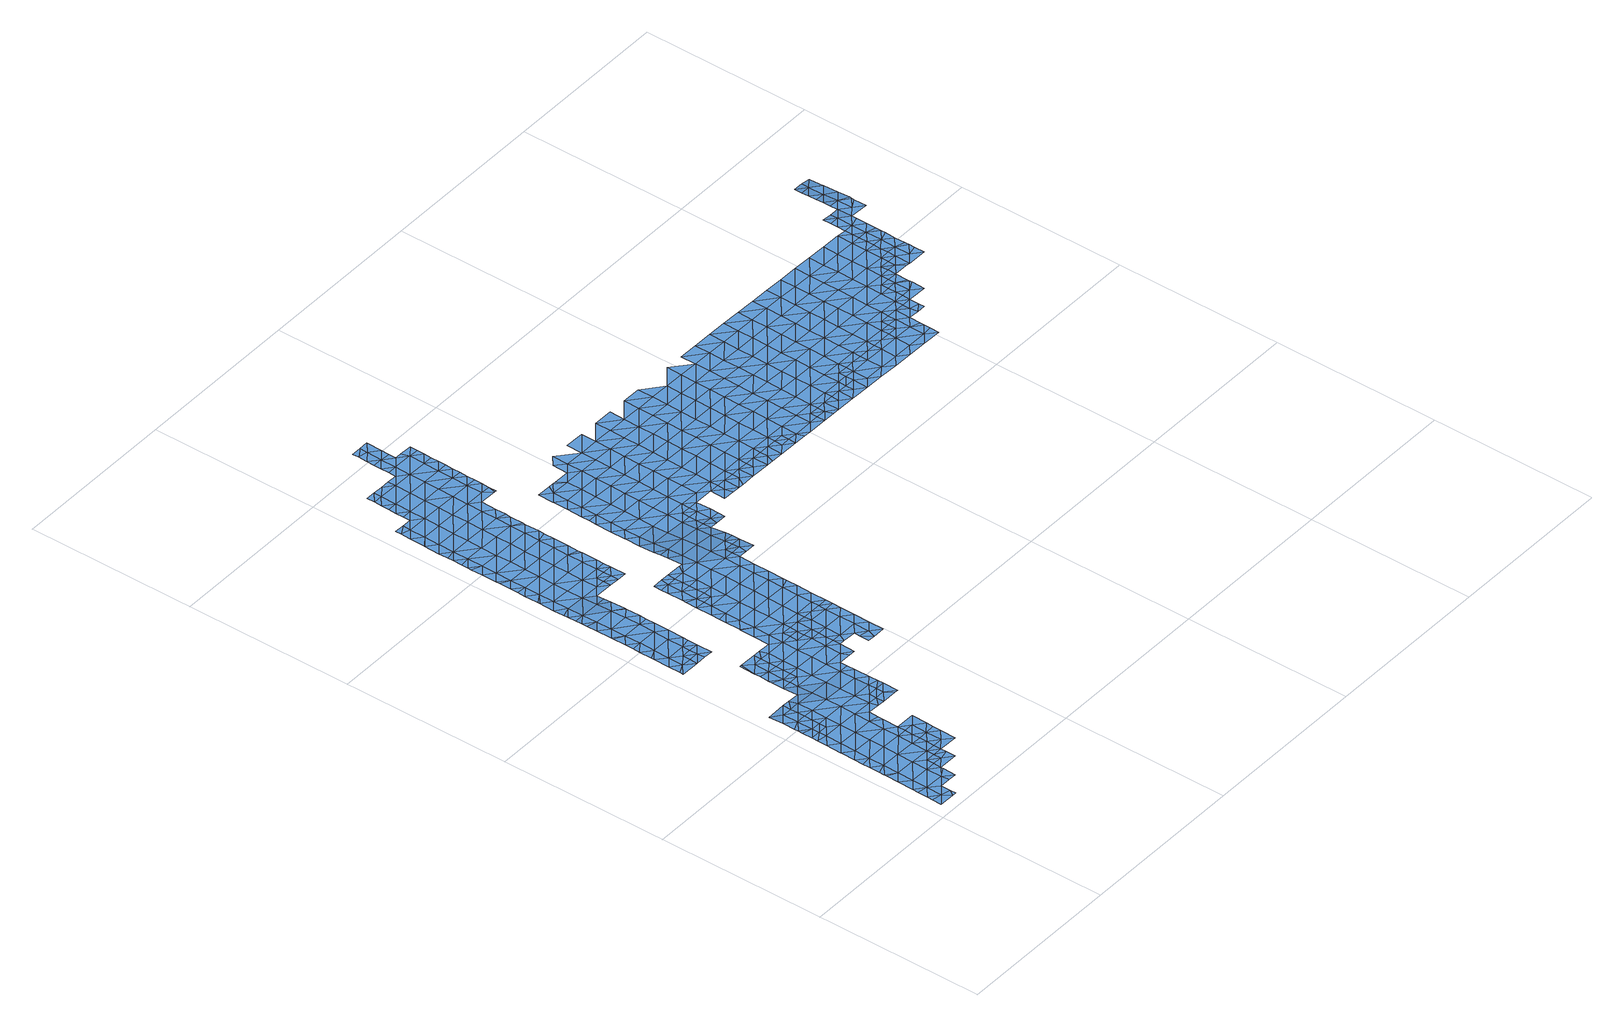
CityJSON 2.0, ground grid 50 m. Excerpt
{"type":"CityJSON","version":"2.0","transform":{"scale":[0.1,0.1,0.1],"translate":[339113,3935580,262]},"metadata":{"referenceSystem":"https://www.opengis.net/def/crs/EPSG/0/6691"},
"CityObjects":{
"waterbody1":{"type":"WaterBody","attributes":{"name":"5","class":"1140","function":"1","WaterBodyRiverFloodingRiskAttribute.description":"3","WaterBodyRiverFloodingRiskAttribute.rankOrg":"2","WaterBodyRiverFloodingRiskAttribute.adminType":"2","WaterBodyRiverFloodingRiskAttribute.scale":"L2"},"geometry":[{"type":"MultiSurface","lod":"1","boundaries":[[[0,1,2]],[[2,1,3]],[[4,1,0]],[[5,6,3]],[[1,5,3]],[[6,5,7]],[[8,9,7]],[[8,7,5]],[[1,4,10]],[[1,11,5]],[[4,12,10]],[[8,13,9]],[[9,13,14]],[[1,10,11]],[[14,13,15]],[[11,16,5]],[[5,17,8]],[[18,15,19]],[[20,18,19]],[[15,13,19]],[[16,17,5]],[[21,22,20]],[[19,21,20]],[[23,16,11]],[[8,24,13]],[[22,21,25]],[[17,24,8]],[[21,26,25]],[[25,26,27]],[[27,26,28]],[[24,29,13]],[[16,23,30]],[[19,13,29]],[[28,31,32]],[[30,33,16]],[[16,34,17]],[[33,34,16]],[[28,26,31]],[[35,26,21]],[[21,19,36]],[[37,24,17]],[[38,37,17]],[[39,32,40]],[[39,41,42]],[[38,17,34]],[[36,19,29]],[[32,31,40]],[[41,39,40]],[[26,43,31]],[[44,29,24]],[[35,21,36]],[[35,43,26]],[[45,40,31]],[[44,24,37]],[[46,41,40]],[[47,44,37]],[[44,48,29]],[[45,46,40]],[[31,43,45]],[[36,29,49]],[[47,50,44]],[[29,48,49]],[[45,51,46]],[[35,36,52]],[[51,53,54]],[[54,46,51]],[[55,56,44]],[[52,36,49]],[[44,50,55]],[[43,35,52]],[[48,44,56]],[[51,57,53]],[[43,58,45]],[[59,57,60]],[[59,53,57]],[[61,62,48]],[[48,56,61]],[[63,58,43]],[[49,48,62]],[[64,65,60]],[[63,43,52]],[[66,51,45]],[[67,52,49]],[[65,68,69]],[[64,60,57]],[[70,67,49]],[[70,49,62]],[[64,68,65]],[[58,66,45]],[[51,66,57]],[[67,71,52]],[[63,52,71]],[[57,72,64]],[[63,71,73]],[[68,64,74]],[[58,63,75]],[[63,73,75]],[[57,66,72]],[[74,64,76]],[[64,72,76]],[[66,58,77]],[[58,75,77]],[[66,78,72]],[[79,74,76]],[[80,74,79]],[[75,81,77]],[[66,77,78]],[[78,82,72]],[[83,80,79]],[[81,84,77]],[[76,72,85]],[[86,78,77]],[[84,86,77]],[[81,87,84]],[[79,76,85]],[[83,79,88]],[[72,82,85]],[[85,89,79]],[[90,82,78]],[[91,78,86]],[[88,79,89]],[[92,91,86]],[[82,93,85]],[[94,95,96]],[[95,88,89]],[[94,88,95]],[[90,78,91]],[[93,89,85]],[[97,98,99]],[[97,96,98]],[[93,82,90]],[[96,95,98]],[[92,100,91]],[[101,100,92]],[[99,102,103]],[[104,95,89]],[[98,102,99]],[[93,105,89]],[[103,106,107]],[[100,108,91]],[[102,106,103]],[[105,104,89]],[[90,91,108]],[[95,109,98]],[[110,90,108]],[[93,90,110]],[[102,111,106]],[[98,112,102]],[[113,93,110]],[[109,95,104]],[[109,112,98]],[[105,93,114]],[[114,93,113]],[[102,112,111]],[[105,114,115]],[[116,117,111]],[[104,118,109]],[[104,105,118]],[[119,112,109]],[[118,105,115]],[[111,112,116]],[[114,120,115]],[[116,121,117]],[[122,119,109]],[[123,121,124]],[[123,117,121]],[[125,126,112]],[[125,112,119]],[[122,109,118]],[[116,112,126]],[[121,127,124]],[[115,120,128]],[[129,118,115]],[[128,129,115]],[[130,124,127]],[[131,121,116]],[[130,132,133]],[[134,119,122]],[[135,122,118]],[[133,132,136]],[[137,118,129]],[[130,127,132]],[[116,126,131]],[[135,118,137]],[[138,127,121]],[[139,131,126]],[[122,140,134]],[[141,140,122]],[[142,136,143]],[[136,132,143]],[[122,135,141]],[[144,138,121]],[[144,121,131]],[[145,132,127]],[[146,142,143]],[[139,147,131]],[[145,143,132]],[[148,146,143]],[[145,127,138]],[[149,144,131]],[[150,131,147]],[[145,151,143]],[[152,138,144]],[[153,150,147]],[[148,143,151]],[[149,152,144]],[[131,150,149]],[[154,145,138]],[[155,156,157]],[[156,148,151]],[[155,148,156]],[[153,158,150]],[[159,151,145]],[[160,161,162]],[[160,157,161]],[[157,156,161]],[[154,159,145]],[[163,149,150]],[[138,152,154]],[[162,164,165]],[[166,156,151]],[[161,164,162]],[[167,163,150]],[[150,158,167]],[[168,165,164]],[[159,166,151]],[[169,167,158]],[[170,161,156]],[[164,171,168]],[[163,172,149]],[[166,170,156]],[[173,154,152]],[[152,149,172]],[[161,174,164]],[[169,175,167]],[[172,173,152]],[[164,176,171]],[[175,177,167]],[[167,177,163]],[[173,178,154]],[[164,174,176]],[[179,166,159]],[[161,170,174]],[[159,154,178]],[[180,163,177]],[[178,179,159]],[[172,163,180]],[[176,181,182]],[[183,173,172]],[[184,172,180]],[[176,174,181]],[[170,166,179]],[[185,174,170]],[[182,186,187]],[[183,172,184]],[[181,186,182]],[[187,186,188]],[[178,173,189]],[[173,183,189]],[[190,191,188]],[[192,181,174]],[[186,190,188]],[[170,179,185]],[[193,179,178]],[[193,178,189]],[[194,192,174]],[[195,196,191]],[[174,185,194]],[[197,185,179]],[[181,198,186]],[[193,197,179]],[[195,191,190]],[[196,195,199]],[[198,190,186]],[[195,200,199]],[[201,199,200]],[[198,181,192]],[[185,197,202]],[[194,185,203]],[[203,185,202]],[[204,205,201]],[[198,206,190]],[[204,201,200]],[[206,207,190]],[[208,192,194]],[[195,207,200]],[[204,209,205]],[[195,190,207]],[[210,209,211]],[[210,205,209]],[[194,203,212]],[[213,198,192]],[[209,214,211]],[[207,215,200]],[[211,214,216]],[[212,203,217]],[[208,194,212]],[[208,213,192]],[[204,200,215]],[[218,206,198]],[[204,219,209]],[[214,220,216]],[[216,220,221]],[[221,220,222]],[[212,217,223]],[[224,207,206]],[[223,225,212]],[[204,215,219]],[[222,226,227]],[[226,222,220]],[[218,224,206]],[[208,212,228]],[[214,209,229]],[[198,213,218]],[[207,224,215]],[[212,225,228]],[[229,209,219]],[[230,213,208]],[[228,230,208]],[[226,231,227]],[[214,232,220]],[[233,219,215]],[[224,234,215]],[[214,229,235]],[[213,236,218]],[[237,213,230]],[[234,233,215]],[[232,214,235]],[[226,220,232]],[[213,237,236]],[[238,224,218]],[[231,226,239]],[[240,238,218]],[[240,218,236]],[[226,241,239]],[[242,235,229]],[[241,226,232]],[[229,219,243]],[[243,219,233]],[[243,242,229]],[[239,241,244]],[[245,224,238]],[[224,246,234]],[[245,246,224]],[[232,235,247]],[[232,248,241]],[[238,249,245]],[[233,234,246]],[[244,241,250]],[[233,251,243]],[[235,242,247]],[[249,252,245]],[[253,242,243]],[[251,233,246]],[[232,247,248]],[[251,253,243]],[[250,241,248]],[[245,254,246]],[[255,256,250]],[[253,257,242]],[[245,252,254]],[[250,248,255]],[[247,242,257]],[[258,248,247]],[[254,259,246]],[[255,260,256]],[[261,253,251]],[[252,262,254]],[[251,246,263]],[[247,257,258]],[[263,261,251]],[[255,248,264]],[[265,260,255]],[[246,259,263]],[[253,266,257]],[[248,258,264]],[[261,266,253]],[[267,254,262]],[[257,268,258]],[[255,264,265]],[[259,254,267]],[[269,263,259]],[[258,270,264]],[[262,271,267]],[[272,261,263]],[[268,270,258]],[[270,265,264]],[[257,266,268]],[[259,267,269]],[[271,273,267]],[[274,266,261]],[[272,263,269]],[[275,276,265]],[[273,277,267]],[[278,275,265]],[[274,261,272]],[[265,270,278]],[[268,266,279]],[[280,272,269]],[[279,266,274]],[[268,281,270]],[[269,267,282]],[[279,281,268]],[[277,273,283]],[[282,267,277]],[[270,284,278]],[[281,284,270]],[[283,285,277]],[[269,282,280]],[[274,272,286]],[[274,287,279]],[[284,288,278]],[[285,289,277]],[[272,280,286]],[[290,281,279]],[[277,291,282]],[[289,291,277]],[[292,289,285]],[[274,286,287]],[[278,288,293]],[[282,294,280]],[[281,295,284]],[[291,294,282]],[[294,286,280]],[[290,279,287]],[[290,295,281]],[[295,288,284]],[[292,296,289]],[[288,297,293]],[[298,289,296]],[[297,288,295]],[[289,299,291]],[[286,294,300]],[[287,286,301]],[[286,300,301]],[[290,302,295]],[[303,293,297]],[[290,287,302]],[[296,304,298]],[[299,289,298]],[[294,291,299]],[[302,287,301]],[[294,305,300]],[[295,306,297]],[[304,307,298]],[[308,306,295]],[[305,294,299]],[[305,309,300]],[[295,302,308]],[[301,300,309]],[[298,310,299]],[[310,298,307]],[[311,312,301]],[[313,297,306]],[[314,305,299]],[[311,301,309]],[[302,312,308]],[[310,315,299]],[[302,301,312]],[[310,307,316]],[[317,306,308]],[[318,309,305]],[[312,317,308]],[[316,319,310]],[[314,299,315]],[[320,313,306]],[[317,320,306]],[[318,305,314]],[[319,321,310]],[[322,323,324]],[[325,323,319]],[[325,324,323]],[[311,309,326]],[[321,327,310]],[[326,309,318]],[[326,328,311]],[[323,321,319]],[[329,314,315]],[[315,310,327]],[[330,313,320]],[[312,311,328]],[[312,331,317]],[[322,332,323]],[[329,318,314]],[[317,333,320]],[[323,334,321]],[[331,333,317]],[[315,327,329]],[[335,326,318]],[[334,323,332]],[[312,328,331]],[[321,336,327]],[[330,320,333]],[[337,328,326]],[[318,329,338]],[[335,318,338]],[[336,321,334]],[[332,339,334]],[[336,340,327]],[[328,341,331]],[[337,326,335]],[[337,341,328]],[[329,342,338]],[[339,343,334]],[[329,327,342]],[[331,344,333]],[[343,345,334]],[[334,345,336]],[[342,327,340]],[[346,335,338]],[[342,346,338]],[[345,347,336]],[[348,337,335]],[[344,331,341]],[[336,347,340]],[[349,341,337]],[[350,347,345]],[[348,335,346]],[[333,344,351]],[[348,349,337]],[[342,340,352]],[[352,340,347]],[[342,353,346]],[[352,353,342]],[[350,354,347]],[[355,348,346]],[[341,349,356]],[[344,341,357]],[[354,358,347]],[[359,355,346]],[[355,349,348]],[[360,352,347]],[[351,344,357]],[[341,356,357]],[[346,353,359]],[[361,353,352]],[[354,362,358]],[[360,347,358]],[[360,361,352]],[[356,349,363]],[[364,357,356]],[[353,365,359]],[[349,355,363]],[[362,366,358]],[[361,365,353]],[[367,356,363]],[[357,364,368]],[[365,369,359]],[[369,363,355]],[[364,356,367]],[[358,370,360]],[[370,358,366]],[[355,359,369]],[[363,371,367]],[[370,372,360]],[[373,368,364]],[[360,374,361]],[[370,366,375]],[[376,365,361]],[[377,364,367]],[[363,369,371]],[[371,378,367]],[[374,360,372]],[[374,376,361]],[[375,379,370]],[[365,376,369]],[[379,380,370]],[[370,380,372]],[[375,381,379]],[[377,367,378]],[[373,364,377]],[[369,382,371]],[[377,383,373]],[[380,384,372]],[[372,384,374]],[[385,378,371]],[[369,376,386]],[[382,369,386]],[[387,376,374]],[[388,384,380]],[[389,377,378]],[[384,390,374]],[[387,386,376]],[[385,371,382]],[[385,389,378]],[[377,389,383]],[[388,391,384]],[[387,374,390]],[[386,392,382]],[[393,390,384]],[[394,383,389]],[[386,387,395]],[[382,396,385]],[[384,391,393]],[[392,386,395]],[[392,396,382]],[[385,397,389]],[[391,398,393]],[[396,397,385]],[[390,393,399]],[[387,390,400]],[[398,401,393]],[[400,390,399]],[[395,387,400]],[[394,389,397]],[[402,403,395]],[[392,403,396]],[[404,393,401]],[[395,400,402]],[[392,395,403]],[[394,397,405]],[[399,393,404]],[[399,406,400]],[[407,404,401]],[[403,408,396]],[[396,409,397]],[[406,399,404]],[[406,410,400]],[[407,411,404]],[[405,397,409]],[[396,408,409]],[[402,400,412]],[[400,410,412]],[[403,413,408]],[[414,405,409]],[[404,415,406]],[[403,402,413]],[[415,410,406]],[[404,411,416]],[[413,402,412]],[[408,417,409]],[[416,411,418]],[[419,417,408]],[[417,414,409]],[[404,416,415]],[[408,413,419]],[[418,420,416]],[[421,422,410]],[[410,415,421]],[[412,410,422]],[[423,415,416]],[[424,423,416]],[[416,420,424]],[[413,425,419]],[[426,414,417]],[[413,412,425]],[[412,422,425]],[[427,415,423]],[[419,428,417]],[[421,415,427]],[[429,426,417]],[[421,430,422]],[[419,425,431]],[[427,423,432]],[[433,430,421]],[[430,425,422]],[[428,419,431]],[[428,429,417]],[[421,427,433]],[[432,434,427]],[[425,435,431]],[[436,433,427]],[[425,430,435]],[[427,434,436]],[[437,430,433]],[[438,431,435]],[[428,431,439]],[[436,434,440]],[[437,435,430]],[[439,441,428]],[[431,438,439]],[[433,436,442]],[[429,428,441]],[[440,443,436]],[[433,442,437]],[[435,444,438]],[[437,444,435]],[[436,445,442]],[[446,436,443]],[[445,436,446]],[[438,447,439]],[[448,449,442]],[[448,442,445]],[[437,442,449]],[[438,444,447]],[[437,450,444]],[[439,447,451]],[[441,439,452]],[[437,449,453]],[[454,453,449]],[[439,451,452]],[[450,455,444]],[[437,453,450]],[[447,444,455]],[[454,456,453]],[[455,457,447]],[[451,447,457]],[[453,456,458]],[[450,453,459]],[[453,458,459]],[[452,451,460]],[[451,457,460]],[[450,461,455]],[[462,461,450]],[[450,459,462]],[[463,462,459]],[[455,464,457]],[[457,465,460]],[[463,466,462]],[[464,465,457]],[[455,461,464]],[[467,468,462]],[[462,468,461]],[[467,462,466]],[[469,470,461]],[[469,461,468]],[[464,461,470]],[[470,471,464]],[[472,465,464]],[[471,472,464]],[[473,465,472]]]}]},
"waterbody2":{"type":"WaterBody","attributes":{"name":"5","class":"1140","function":"1","WaterBodyRiverFloodingRiskAttribute.description":"3","WaterBodyRiverFloodingRiskAttribute.rankOrg":"1","WaterBodyRiverFloodingRiskAttribute.adminType":"2","WaterBodyRiverFloodingRiskAttribute.scale":"L2"},"geometry":[{"type":"MultiSurface","lod":"1","boundaries":[[[47,474,50]],[[47,475,474]],[[476,474,475]],[[475,34,476]],[[38,34,475]],[[475,37,38]],[[47,37,475]]]}]},
"waterbody3":{"type":"WaterBody","attributes":{"name":"5","class":"1140","function":"1","WaterBodyRiverFloodingRiskAttribute.description":"3","WaterBodyRiverFloodingRiskAttribute.rankOrg":"3","WaterBodyRiverFloodingRiskAttribute.adminType":"2","WaterBodyRiverFloodingRiskAttribute.scale":"L2"},"geometry":[{"type":"MultiSurface","lod":"1","boundaries":[[[477,478,479]],[[480,478,477]],[[65,69,481]],[[482,483,42]],[[53,477,482]],[[54,53,482]],[[59,477,53]],[[41,54,482]],[[477,479,482]],[[481,480,477]],[[477,60,481]],[[481,484,480]],[[69,484,481]],[[65,481,60]],[[59,60,477]],[[46,54,41]],[[42,41,482]],[[483,482,479]]]}]},
"waterbody4":{"type":"WaterBody","attributes":{"name":"5","class":"1140","function":"1","WaterBodyRiverFloodingRiskAttribute.description":"3","WaterBodyRiverFloodingRiskAttribute.rankOrg":"1","WaterBodyRiverFloodingRiskAttribute.adminType":"2","WaterBodyRiverFloodingRiskAttribute.scale":"L2"},"geometry":[{"type":"MultiSurface","lod":"1","boundaries":[[[485,486,487]],[[56,55,488]],[[67,489,490]],[[490,489,485]],[[62,61,486]],[[61,56,486]],[[56,488,486]],[[491,488,492]],[[488,50,492]],[[55,50,488]],[[489,62,486]],[[489,70,62]],[[67,70,489]],[[489,486,485]],[[487,486,491]],[[486,488,491]]]}]},
"waterbody5":{"type":"WaterBody","attributes":{"name":"5","class":"1140","function":"1","WaterBodyRiverFloodingRiskAttribute.description":"3","WaterBodyRiverFloodingRiskAttribute.rankOrg":"3","WaterBodyRiverFloodingRiskAttribute.adminType":"2","WaterBodyRiverFloodingRiskAttribute.scale":"L2"},"geometry":[{"type":"MultiSurface","lod":"1","boundaries":[[[493,494,495]],[[83,88,496]],[[496,497,80]],[[496,80,83]],[[496,94,96]],[[97,498,96]],[[498,97,99]],[[495,494,499]],[[498,499,494]],[[498,99,499]],[[99,103,499]],[[498,500,496]],[[497,496,500]],[[495,499,107]],[[498,494,501]],[[498,501,500]],[[103,107,499]],[[496,88,94]],[[96,498,496]]]}]},
"waterbody6":{"type":"WaterBody","attributes":{"name":"5","class":"1140","function":"1","WaterBodyRiverFloodingRiskAttribute.description":"3","WaterBodyRiverFloodingRiskAttribute.rankOrg":"3","WaterBodyRiverFloodingRiskAttribute.adminType":"2","WaterBodyRiverFloodingRiskAttribute.scale":"L2"},"geometry":[{"type":"MultiSurface","lod":"1","boundaries":[[[502,503,504]],[[505,506,504]],[[507,504,508]],[[509,504,507]],[[504,506,502]],[[503,508,504]],[[509,505,504]]]}]},
"waterbody7":{"type":"WaterBody","attributes":{"name":"5","class":"1140","function":"1","WaterBodyRiverFloodingRiskAttribute.description":"3","WaterBodyRiverFloodingRiskAttribute.rankOrg":"1","WaterBodyRiverFloodingRiskAttribute.adminType":"2","WaterBodyRiverFloodingRiskAttribute.scale":"L2"},"geometry":[{"type":"MultiSurface","lod":"1","boundaries":[[[84,87,510]],[[92,86,84]],[[92,84,510]],[[511,510,512]],[[101,510,511]],[[510,101,92]],[[87,512,510]]]}]},
"waterbody8":{"type":"WaterBody","attributes":{"name":"5","class":"1140","function":"1","WaterBodyRiverFloodingRiskAttribute.description":"3","WaterBodyRiverFloodingRiskAttribute.rankOrg":"1","WaterBodyRiverFloodingRiskAttribute.adminType":"2","WaterBodyRiverFloodingRiskAttribute.scale":"L2"},"geometry":[{"type":"MultiSurface","lod":"1","boundaries":[[[513,514,515]],[[141,514,140]],[[134,140,516]],[[517,518,519]],[[517,520,518]],[[520,521,522]],[[521,523,522]],[[514,524,140]],[[525,175,169]],[[125,119,516]],[[517,513,515]],[[526,524,514]],[[520,527,521]],[[520,517,527]],[[525,526,528]],[[528,526,513]],[[513,526,514]],[[527,517,515]],[[527,515,529]],[[137,529,515]],[[516,119,134]],[[141,135,514]],[[135,515,514]],[[515,135,137]],[[516,126,125]],[[139,126,516]],[[147,139,516]],[[140,147,516]],[[517,519,513]],[[137,129,529]],[[522,530,520]],[[520,530,518]],[[513,519,528]],[[526,158,524]],[[524,147,140]],[[525,169,526]],[[153,147,524]],[[153,524,158]],[[169,158,526]]]}]},
"waterbody9":{"type":"WaterBody","attributes":{"name":"5","class":"1140","function":"1","WaterBodyRiverFloodingRiskAttribute.description":"3","WaterBodyRiverFloodingRiskAttribute.rankOrg":"3","WaterBodyRiverFloodingRiskAttribute.adminType":"2","WaterBodyRiverFloodingRiskAttribute.scale":"L2"},"geometry":[{"type":"MultiSurface","lod":"1","boundaries":[[[142,146,531]],[[531,532,142]],[[531,533,532]],[[531,534,533]],[[157,534,531]],[[160,534,157]],[[534,160,162]],[[534,162,535]],[[534,535,536]],[[536,535,537]],[[537,535,538]],[[146,148,531]],[[155,531,148]],[[531,155,157]],[[165,539,535]],[[162,165,535]],[[534,536,533]],[[535,539,538]],[[168,539,165]]]}]},
"waterbody10":{"type":"WaterBody","attributes":{"name":"5","class":"1140","function":"1","WaterBodyRiverFloodingRiskAttribute.description":"3","WaterBodyRiverFloodingRiskAttribute.rankOrg":"3","WaterBodyRiverFloodingRiskAttribute.adminType":"2","WaterBodyRiverFloodingRiskAttribute.scale":"L2"},"geometry":[{"type":"MultiSurface","lod":"1","boundaries":[[[540,541,542]],[[541,540,543]],[[544,545,542]],[[546,542,541]],[[546,547,542]],[[544,542,547]],[[545,540,542]]]}]},
"waterbody11":{"type":"WaterBody","attributes":{"name":"5","class":"1140","function":"1","WaterBodyRiverFloodingRiskAttribute.description":"3","WaterBodyRiverFloodingRiskAttribute.rankOrg":"2","WaterBodyRiverFloodingRiskAttribute.adminType":"2","WaterBodyRiverFloodingRiskAttribute.scale":"L2"},"geometry":[{"type":"MultiSurface","lod":"1","boundaries":[[[548,549,550]],[[551,552,553]],[[551,553,554]],[[555,554,556]],[[554,555,551]],[[551,555,557]],[[555,558,557]],[[558,555,559]],[[560,558,559]],[[558,560,561]],[[562,563,564]],[[564,565,566]],[[560,567,561]],[[566,565,568]],[[560,569,570]],[[571,572,573]],[[572,574,573]],[[573,574,575]],[[574,576,575]],[[576,574,577]],[[577,574,549]],[[574,578,549]],[[578,579,549]],[[579,580,549]],[[580,581,582]],[[580,582,550]],[[582,583,550]],[[550,583,584]],[[584,583,585]],[[586,585,583]],[[586,587,585]],[[588,587,586]],[[589,587,588]],[[589,590,587]],[[590,591,587]],[[591,590,592]],[[593,591,592]],[[591,593,594]],[[595,594,593]],[[595,596,594]],[[595,597,596]],[[598,597,595]],[[597,598,599]],[[553,599,598]],[[553,600,599]],[[601,600,553]],[[602,557,603]],[[557,563,603]],[[558,563,557]],[[561,563,558]],[[561,564,563]],[[561,565,564]],[[567,565,561]],[[565,567,568]],[[604,568,567]],[[604,605,568]],[[604,606,605]],[[607,605,606]],[[607,608,605]],[[609,607,610]],[[611,605,608]],[[611,612,605]],[[611,613,612]],[[614,613,611]],[[615,616,617]],[[616,618,617]],[[619,618,616]],[[619,620,618]],[[618,620,621]],[[621,620,622]],[[623,502,506]],[[623,503,502]],[[608,616,611]],[[614,611,616]],[[616,615,614]],[[618,621,617]],[[624,625,626]],[[624,627,625]],[[626,625,582]],[[625,628,582]],[[625,629,628]],[[629,630,628]],[[630,631,628]],[[632,590,633]],[[632,634,590]],[[635,636,637]],[[635,638,636]],[[639,640,638]],[[641,640,639]],[[642,640,641]],[[640,642,643]],[[644,643,642]],[[643,644,556]],[[644,559,556]],[[559,644,569]],[[645,569,644]],[[645,646,569]],[[647,642,648]],[[649,650,651]],[[649,652,650]],[[653,652,649]],[[654,652,653]],[[654,653,620]],[[620,653,655]],[[655,653,656]],[[657,656,653]],[[656,657,658]],[[657,659,658]],[[657,660,659]],[[660,657,649]],[[649,661,660]],[[662,616,608]],[[662,619,616]],[[509,663,659]],[[659,505,509]],[[505,659,506]],[[660,623,506]],[[664,665,598]],[[666,598,665]],[[665,643,666]],[[666,643,554]],[[553,666,554]],[[667,548,668]],[[669,670,671]],[[672,670,669]],[[673,672,674]],[[675,674,597]],[[676,677,678]],[[678,545,544]],[[679,543,540]],[[560,570,680]],[[567,560,680]],[[567,680,606]],[[567,606,604]],[[605,679,568]],[[610,607,606]],[[625,627,629]],[[681,627,624]],[[581,626,582]],[[628,583,582]],[[628,631,586]],[[682,683,684]],[[682,633,589]],[[671,685,669]],[[685,686,669]],[[685,687,686]],[[687,688,686]],[[688,689,690]],[[689,691,690]],[[690,691,692]],[[693,692,691]],[[693,694,692]],[[573,695,696]],[[697,668,548]],[[667,577,548]],[[577,549,548]],[[633,590,589]],[[692,548,550]],[[697,548,694]],[[692,694,548]],[[690,692,550]],[[690,686,688]],[[584,686,690]],[[698,686,584]],[[698,669,686]],[[669,698,699]],[[698,585,699]],[[585,700,699]],[[700,594,699]],[[634,592,590]],[[634,637,592]],[[592,637,636]],[[638,640,636]],[[641,648,642]],[[665,640,643]],[[642,647,644]],[[643,556,554]],[[555,556,559]],[[569,560,559]],[[647,645,644]],[[701,662,702]],[[619,662,701]],[[619,654,620]],[[650,652,703]],[[649,651,661]],[[657,653,649]],[[622,620,655]],[[659,663,658]],[[660,506,659]],[[574,704,578]],[[704,574,572]],[[596,669,699]],[[669,596,672]],[[596,674,672]],[[675,599,705]],[[672,706,670]],[[672,673,706]],[[707,706,673]],[[564,708,562]],[[564,709,708]],[[709,564,566]],[[709,566,677]],[[677,566,678]],[[568,678,566]],[[568,545,678]],[[568,679,545]],[[540,545,679]],[[679,612,543]],[[679,605,612]],[[544,547,678]],[[676,678,547]],[[571,696,710]],[[573,696,571]],[[575,695,573]],[[549,580,550]],[[690,550,584]],[[584,585,698]],[[628,586,583]],[[587,700,585]],[[631,711,586]],[[711,588,586]],[[683,682,589]],[[683,589,588]],[[591,700,587]],[[592,636,593]],[[591,594,700]],[[593,664,595]],[[699,594,596]],[[596,597,674]],[[664,598,595]],[[675,597,599]],[[666,553,598]],[[705,599,600]],[[552,601,553]],[[551,712,552]],[[557,602,712]],[[603,563,562]],[[551,557,712]],[[665,636,640]],[[636,664,593]],[[664,636,665]],[[569,713,570]],[[607,714,608]],[[714,607,609]],[[714,715,608]],[[623,716,503]],[[623,717,716]],[[718,719,680]],[[719,720,680]],[[606,720,610]],[[721,619,701]],[[619,721,654]],[[721,722,654]],[[652,654,723]],[[661,724,660]],[[725,662,608]],[[713,569,646]],[[726,570,713]],[[726,718,570]],[[570,718,680]],[[720,606,680]],[[715,725,608]],[[725,702,662]],[[722,723,654]],[[723,703,652]],[[623,660,724]],[[724,717,623]]]}]},
"waterbody12":{"type":"WaterBody","attributes":{"name":"5","class":"1140","function":"1","WaterBodyRiverFloodingRiskAttribute.description":"3","WaterBodyRiverFloodingRiskAttribute.rankOrg":"1","WaterBodyRiverFloodingRiskAttribute.adminType":"2","WaterBodyRiverFloodingRiskAttribute.scale":"L2"},"geometry":[{"type":"MultiSurface","lod":"1","boundaries":[[[217,727,223]],[[728,202,197]],[[202,728,727]],[[203,202,727]],[[217,203,727]],[[223,727,729]],[[728,729,727]]]}]},
"waterbody13":{"type":"WaterBody","attributes":{"name":"5","class":"1140","function":"1","WaterBodyRiverFloodingRiskAttribute.description":"3","WaterBodyRiverFloodingRiskAttribute.rankOrg":"1","WaterBodyRiverFloodingRiskAttribute.adminType":"2","WaterBodyRiverFloodingRiskAttribute.scale":"L2"},"geometry":[{"type":"MultiSurface","lod":"1","boundaries":[[[730,731,732]],[[733,236,732]],[[733,238,240]],[[249,238,733]],[[731,734,732]],[[733,732,734]],[[735,237,230]],[[237,735,732]],[[733,252,249]],[[732,735,730]],[[733,734,252]],[[240,236,733]],[[237,732,236]]]}]},
"waterbody14":{"type":"WaterBody","attributes":{"name":"5","class":"1140","function":"1","WaterBodyRiverFloodingRiskAttribute.description":"3","WaterBodyRiverFloodingRiskAttribute.rankOrg":"1","WaterBodyRiverFloodingRiskAttribute.adminType":"2","WaterBodyRiverFloodingRiskAttribute.scale":"L2"},"geometry":[{"type":"MultiSurface","lod":"1","boundaries":[[[736,737,307]],[[737,736,738]],[[738,736,739]],[[740,741,742]],[[741,740,743]],[[744,745,746]],[[746,745,743]],[[283,273,740]],[[740,285,283]],[[292,285,747]],[[747,285,742]],[[747,742,739]],[[296,747,739]],[[296,292,747]],[[325,316,748]],[[319,316,325]],[[737,324,748]],[[739,736,296]],[[285,740,742]],[[273,743,740]],[[746,262,744]],[[324,325,748]],[[304,296,736]],[[307,304,736]],[[307,737,748]],[[271,262,746]],[[316,307,748]],[[746,743,273]],[[746,273,271]]]}]},
"waterbody15":{"type":"WaterBody","attributes":{"name":"5","class":"1140","function":"1","WaterBodyRiverFloodingRiskAttribute.description":"3","WaterBodyRiverFloodingRiskAttribute.rankOrg":"1","WaterBodyRiverFloodingRiskAttribute.adminType":"2","WaterBodyRiverFloodingRiskAttribute.scale":"L2"},"geometry":[{"type":"MultiSurface","lod":"1","boundaries":[[[407,401,749]],[[418,411,750]],[[411,749,750]],[[443,751,752]],[[443,440,751]],[[398,391,753]],[[388,380,754]],[[754,380,379]],[[379,381,754]],[[755,366,756]],[[757,758,759]],[[432,760,434]],[[432,423,760]],[[760,423,424]],[[407,749,411]],[[401,398,753]],[[754,753,391]],[[388,754,391]],[[381,761,754]],[[762,763,764]],[[763,762,354]],[[366,362,756]],[[763,354,350]],[[343,339,763]],[[765,766,767]],[[768,765,767]],[[440,434,751]],[[752,769,770]],[[434,771,751]],[[772,773,774]],[[757,772,758]],[[760,771,434]],[[773,771,774]],[[424,420,760]],[[418,750,420]],[[774,758,772]],[[767,766,758]],[[768,750,749]],[[755,756,762]],[[767,750,768]],[[758,750,767]],[[774,750,758]],[[750,774,420]],[[420,774,760]],[[771,760,774]],[[771,769,751]],[[752,751,769]],[[763,345,343]],[[350,345,763]],[[362,354,756]],[[762,756,354]],[[764,763,339]],[[775,765,768]],[[749,401,753]],[[758,766,759]],[[375,366,776]],[[366,755,776]],[[755,777,776]],[[776,381,375]],[[777,381,776]],[[777,761,381]],[[778,775,779]],[[777,778,761]],[[779,761,778]],[[761,779,754]],[[754,779,753]],[[779,749,753]],[[749,779,768]],[[775,768,779]]]}]},
"waterbody16":{"type":"WaterBody","attributes":{"name":"5","class":"1140","function":"1","WaterBodyRiverFloodingRiskAttribute.description":"3","WaterBodyRiverFloodingRiskAttribute.rankOrg":"1","WaterBodyRiverFloodingRiskAttribute.adminType":"2","WaterBodyRiverFloodingRiskAttribute.scale":"L2"},"geometry":[{"type":"MultiSurface","lod":"1","boundaries":[[[780,781,782]],[[780,443,781]],[[783,780,782]],[[783,784,780]],[[784,445,780]],[[784,783,785]],[[454,449,784]],[[446,443,780]],[[446,780,445]],[[448,445,784]],[[784,456,454]],[[784,785,456]],[[784,449,448]]]}]},
"waterbody17":{"type":"WaterBody","attributes":{"name":"5","class":"1140","function":"1","WaterBodyRiverFloodingRiskAttribute.description":"3","WaterBodyRiverFloodingRiskAttribute.rankOrg":"1","WaterBodyRiverFloodingRiskAttribute.adminType":"2","WaterBodyRiverFloodingRiskAttribute.scale":"L2"},"geometry":[{"type":"MultiSurface","lod":"1","boundaries":[[[786,787,788]],[[786,789,787]],[[458,456,790]],[[456,791,790]],[[792,788,787]],[[793,794,795]],[[795,794,796]],[[797,796,794]],[[798,799,794]],[[459,458,790]],[[800,801,802]],[[803,801,800]],[[804,801,803]],[[804,468,801]],[[469,468,804]],[[471,470,805]],[[804,805,470]],[[805,804,806]],[[804,807,806]],[[808,809,810]],[[809,792,810]],[[811,812,792]],[[811,813,812]],[[791,814,790]],[[814,815,816]],[[815,817,816]],[[817,802,816]],[[816,802,801]],[[804,803,807]],[[467,801,468]],[[470,469,804]],[[805,472,471]],[[818,805,806]],[[818,808,805]],[[805,808,810]],[[792,787,810]],[[792,812,788]],[[812,813,819]],[[810,472,805]],[[473,472,810]],[[787,789,820]],[[793,798,794]],[[794,821,797]],[[797,821,822]],[[823,824,825]],[[826,796,797]],[[463,790,466]],[[790,814,466]],[[466,814,816]],[[801,466,816]],[[467,466,801]],[[463,459,790]],[[827,473,810]],[[827,810,787]],[[820,827,787]],[[799,828,794]],[[828,821,794]],[[822,825,797]],[[824,797,825]],[[824,826,797]],[[824,829,826]],[[829,824,819]],[[819,824,812]],[[788,812,824]],[[823,788,824]]]}]}
},
"vertices":[
[0,4,47],[29,27,47],[1,32,47],[1,50,47],[45,3,47],[30,73,47],[2,78,47],[2,97,47],[31,119,47],[3,143,47],[57,20,47],[58,49,47],[57,3,47],[32,166,47],[4,180,47],[4,189,47],[87,72,47],[87,118,47],[4,203,47],[32,212,47],[5,235,47],[33,258,47],[5,255,47],[89,49,47],[88,165,47],[5,282,47],[34,304,47],[6,327,47],[6,328,47],[89,211,47],[114,48,47],[35,350,47],[7,374,47],[115,88,47],[115,95,47],[91,303,47],[90,257,47],[116,141,47],[116,118,47],[8,402,47],[36,397,47],[36,420,47],[8,420,47],[92,349,47],[145,163,47],[92,396,47],[64,419,47],[144,140,47],[146,210,47],[147,256,47],[173,140,47],[93,442,47],[147,302,47],[65,465,47],[65,442,47],[173,163,47],[174,186,47],[94,488,47],[149,395,47],[66,489,47],[66,512,46],[174,209,47],[174,232,47],[148,348,47],[95,534,46],[67,535,45],[150,441,47],[175,279,47],[88,557,45],[67,558,45],[175,255,47],[176,325,47],[151,487,46],[176,342,47],[124,557,44],[177,371,47],[152,533,44],[206,394,47],[207,440,46],[152,579,42],[124,603,42],[212,370,47],[207,486,45],[153,603,42],[234,393,46],[208,532,43],[234,416,46],[234,370,46],[181,602,42],[209,578,42],[264,485,43],[263,439,45],[263,416,46],[265,531,42],[182,625,41],[210,625,41],[182,648,41],[182,671,41],[211,671,41],[183,694,41],[291,433,45],[291,415,46],[212,717,41],[183,718,41],[267,624,41],[266,577,41],[203,740,41],[184,741,41],[292,461,44],[267,670,41],[293,508,42],[240,740,41],[268,716,41],[293,531,42],[294,554,41],[322,576,41],[269,762,41],[241,786,41],[323,623,41],[296,692,41],[331,553,41],[270,809,41],[324,669,41],[242,831,41],[242,832,41],[297,716,41],[297,739,41],[271,855,41],[350,553,41],[351,599,41],[243,878,40],[326,761,41],[272,901,40],[243,897,40],[324,692,41],[352,645,41],[244,925,40],[352,622,41],[327,854,40],[325,738,41],[353,691,41],[352,668,41],[244,971,40],[272,947,40],[327,807,41],[328,900,40],[273,970,40],[354,738,41],[301,970,40],[383,806,40],[382,760,40],[329,946,40],[384,853,40],[382,737,40],[385,899,40],[302,993,40],[330,992,40],[302,1016,40],[410,737,40],[386,945,40],[302,1039,40],[331,1039,40],[303,1062,39],[440,805,40],[332,1085,39],[303,1085,39],[387,991,40],[439,759,40],[304,1108,39],[439,736,40],[387,1038,39],[349,1108,38],[441,852,40],[442,898,40],[388,1084,38],[467,736,40],[360,1107,38],[468,782,40],[442,944,40],[443,990,39],[469,828,40],[389,1130,36],[361,1154,34],[469,874,40],[469,861,40],[444,1037,39],[390,1176,33],[362,1177,32],[362,1200,29],[470,920,40],[391,1222,28],[363,1246,26],[446,1129,34],[471,967,39],[445,1083,37],[392,1269,25],[364,1291,25],[472,1013,39],[446,1175,31],[364,1292,25],[392,1315,25],[364,1338,25],[472,1036,39],[473,1059,37],[393,1361,25],[365,1385,25],[447,1221,26],[448,1268,24],[502,1128,30],[394,1407,25],[366,1408,25],[366,1431,25],[501,1082,36],[503,1174,27],[395,1454,25],[449,1314,24],[367,1477,25],[501,1059,37],[504,1220,25],[450,1360,24],[396,1500,25],[368,1522,25],[368,1523,25],[529,1058,37],[505,1267,24],[530,1081,35],[397,1546,25],[369,1570,25],[530,1104,33],[451,1406,24],[531,1151,26],[410,1569,24],[452,1499,24],[506,1359,24],[506,1313,24],[451,1453,24],[532,1197,25],[531,1174,26],[533,1243,25],[425,1569,24],[532,1220,25],[453,1545,24],[508,1451,24],[507,1405,24],[436,1568,24],[561,1266,24],[562,1312,24],[509,1498,24],[510,1544,24],[561,1242,24],[482,1568,24],[563,1358,24],[589,1242,24],[564,1404,24],[618,1265,24],[511,1590,24],[483,1614,24],[565,1450,24],[566,1497,24],[619,1311,24],[511,1636,24],[621,1403,24],[646,1241,24],[620,1357,24],[566,1543,24],[567,1589,24],[621,1449,24],[675,1264,24],[622,1496,24],[676,1310,24],[623,1542,24],[674,1240,24],[676,1356,24],[703,1240,24],[677,1402,24],[625,1634,24],[568,1635,24],[731,1263,24],[624,1588,24],[678,1448,24],[733,1355,24],[679,1495,24],[732,1309,24],[731,1239,24],[680,1541,24],[759,1239,24],[734,1401,24],[735,1447,24],[681,1587,24],[788,1262,24],[736,1494,24],[789,1308,24],[788,1238,24],[681,1633,24],[790,1354,24],[736,1540,24],[816,1238,24],[737,1586,24],[845,1260,24],[846,1307,24],[791,1400,24],[791,1446,24],[792,1493,24],[738,1632,24],[844,1237,24],[846,1353,24],[794,1585,24],[873,1237,24],[793,1539,24],[847,1399,24],[901,1259,24],[848,1445,24],[849,1492,24],[795,1631,24],[903,1352,24],[902,1306,24],[901,1236,24],[850,1538,24],[904,1398,24],[929,1236,24],[851,1584,24],[958,1258,24],[963,1189,24],[957,1212,24],[928,1190,24],[929,1213,24],[905,1444,24],[959,1305,24],[906,1491,24],[960,1351,24],[851,1630,24],[906,1537,24],[985,1189,24],[907,1583,24],[1014,1211,24],[961,1443,24],[1015,1257,24],[962,1490,24],[961,1397,24],[1042,1188,24],[1016,1304,24],[963,1536,24],[1016,1350,24],[1042,1211,24],[964,1582,24],[1043,1234,24],[1017,1396,24],[1071,1256,24],[1018,1442,24],[1019,1489,24],[1071,1233,24],[965,1628,24],[1072,1303,24],[1073,1349,24],[1099,1233,24],[1075,1441,24],[1020,1535,24],[1021,1581,24],[1128,1255,24],[1074,1395,24],[1129,1302,24],[1130,1348,23],[1128,1232,24],[1076,1487,24],[1077,1580,23],[1131,1394,23],[1156,1232,24],[1076,1534,23],[1021,1627,23],[1131,1440,23],[1185,1254,24],[1132,1486,24],[1186,1301,23],[1078,1626,23],[1186,1347,23],[1184,1231,24],[1187,1393,24],[1134,1579,23],[1133,1533,23],[1213,1254,23],[1213,1277,23],[1213,1231,24],[1189,1485,23],[1135,1625,23],[1242,1300,23],[1190,1532,23],[1188,1439,23],[1244,1392,24],[1242,1276,23],[1191,1578,23],[1243,1346,23],[1270,1276,23],[1246,1484,23],[1299,1299,23],[1191,1624,23],[1245,1438,23],[1246,1531,23],[1247,1577,23],[1298,1275,23],[1300,1345,23],[1300,1391,23],[1327,1275,23],[1301,1437,23],[1302,1483,23],[1355,1298,23],[1248,1623,23],[1356,1344,23],[1355,1274,23],[1303,1530,23],[1304,1576,23],[1357,1390,23],[1383,1274,23],[1358,1436,23],[1359,1482,23],[1305,1622,23],[1413,1343,23],[1412,1297,23],[1360,1575,23],[1412,1273,23],[1360,1529,23],[1440,1273,23],[1414,1389,24],[1415,1435,23],[1441,1319,23],[1440,1296,23],[1415,1481,23],[1361,1621,22],[1470,1342,23],[1417,1574,22],[1418,1620,21],[1471,1434,23],[1416,1528,23],[1469,1319,23],[1470,1388,23],[1498,1318,23],[1472,1480,23],[1526,1341,22],[1528,1433,22],[1473,1527,22],[1474,1573,21],[1526,1318,22],[1475,1619,21],[1527,1387,22],[1554,1317,22],[1529,1479,21],[1555,1363,22],[1555,1340,22],[1530,1526,21],[1555,1386,22],[1556,1409,22],[1585,1478,21],[1530,1572,20],[1531,1618,20],[1585,1432,21],[1584,1409,21],[1586,1525,20],[1613,1408,21],[1587,1571,19],[1613,1432,21],[1613,1455,20],[1588,1617,19],[1643,1524,19],[1642,1477,20],[1642,1454,20],[1644,1570,19],[1645,1616,18],[1670,1454,20],[1670,1477,20],[1671,1500,19],[1671,1523,19],[1672,1546,19],[1672,1569,19],[1673,1592,18],[1673,1615,18],
[173,123,47],[144,117,47],[172,94,47],
[37,489,46],[9,477,46],[9,466,46],[10,513,46],[38,535,45],[37,443,47],[8,451,47],[10,559,43],
[231,231,47],[202,209,47],[231,211,47],[202,162,47],[203,255,47],[232,278,47],[230,185,47],[229,139,47],
[127,742,41],[126,696,41],[132,742,41],[153,626,41],[125,638,41],[154,672,41],[155,718,41],[125,649,41],[126,677,41],
[72,858,40],[72,835,40],[101,858,40],[101,881,40],[73,881,40],[129,834,40],[103,835,40],[129,880,40],
[262,393,46],[290,369,46],[279,369,46],
[437,667,41],[381,668,41],[380,622,41],[325,715,41],[437,621,41],[464,597,41],[465,643,41],[436,574,41],[407,580,41],[427,551,41],[407,552,41],[382,714,41],[467,714,40],[438,713,40],[408,598,41],[466,689,40],[368,599,41],[464,551,41],
[273,993,40],[245,1005,40],[245,1017,40],[274,1040,40],[275,1086,39],[246,1063,39],[246,1084,39],[247,1109,39],[278,1109,39],
[192,1226,31],[220,1202,31],[221,1225,31],[192,1203,31],[221,1249,30],[193,1249,30],[249,1202,31],[249,1248,30],
[290,1918,27],[233,1919,27],[232,1873,27],[226,1503,27],[254,1525,26],[227,1549,26],[169,1504,27],[168,1458,28],[112,1459,28],[225,1457,27],[167,1411,29],[111,1412,29],[110,1366,30],[167,1365,29],[252,1387,28],[224,1410,28],[223,1364,28],[166,1319,30],[222,1318,29],[109,1320,30],[165,1273,30],[54,1413,30],[53,1367,31],[207,2016,27],[206,1989,27],[235,2011,27],[234,1965,27],[263,1988,27],[262,1964,27],[262,1941,27],[205,1942,27],[205,1919,27],[204,1896,27],[176,1897,27],[176,1874,27],[175,1827,27],[232,1826,27],[174,1781,27],[117,1782,27],[117,1736,27],[89,1760,27],[60,1737,27],[59,1691,27],[116,1690,27],[58,1645,27],[115,1643,27],[172,1689,27],[172,1642,27],[229,1688,27],[228,1641,27],[171,1596,27],[227,1595,27],[255,1572,26],[255,1533,26],[253,1462,27],[253,1433,27],[108,1274,31],[107,1228,32],[52,1275,32],[51,1229,33],[50,1182,35],[22,1220,33],[23,1252,32],[107,1181,34],[135,1204,32],[135,1181,34],[134,1158,36],[134,1113,38],[106,1135,37],[134,1111,38],[105,1089,39],[48,1090,39],[104,1043,40],[133,1065,40],[132,1045,40],[44,859,40],[119,1898,27],[119,1875,27],[148,1897,27],[91,1875,27],[118,1828,27],[90,1852,27],[90,1829,27],[89,1806,27],[30,1670,27],[31,1714,27],[30,1668,27],[29,1594,27],[57,1598,27],[29,1622,27],[29,1576,28],[28,1549,28],[57,1552,27],[28,1529,28],[56,1506,28],[112,1505,27],[55,1460,29],[26,1437,30],[26,1427,30],[27,1483,29],[28,1518,28],[46,951,40],[18,975,40],[17,939,40],[47,997,40],[103,996,40],[47,1044,40],[132,1019,40],[131,973,40],[102,950,40],[130,927,40],[102,904,40],[45,905,40],[17,929,40],[49,1136,37],[130,909,40],[114,1597,27],[113,1551,27],[170,1550,27],[282,1941,27],[319,1940,27],[287,1733,27],[314,1709,27],[315,1732,27],[286,1687,27],[308,1663,26],[257,1664,27],[256,1618,27],[250,1272,29],[250,1294,29],[222,1272,29],[164,1227,31],[52,1321,31],[91,1898,27],[32,1744,27],[60,1760,27],[32,1761,27],[315,1755,27],[287,1779,27],[316,1779,27],[316,1802,27],[317,1825,27],[288,1825,27],[317,1848,27],[289,1872,27],[317,1871,27],[318,1894,27],[264,2034,27],[237,2034,27],[318,1917,27],[231,1780,27],[230,1734,27],[173,1735,27],[20,1114,38],[21,1144,36],[18,995,40],[206,1965,27],[256,1587,27],[314,1686,26],[314,1663,26],[251,1354,28],[251,1341,29],[207,2035,27],[89,1783,27],[254,1479,27],[25,1391,31],[22,1206,34],[22,1182,35],[15,836,40],[16,846,40],[24,1345,31],[24,1305,31],[24,1298,32],[19,1067,40],[19,1060,40],[19,1021,40],[16,882,40],[21,1160,36],[25,1368,31],
[501,1036,39],[498,1012,39],[529,1012,39],
[588,1150,25],[588,1172,25],[560,1173,25],[561,1219,24],[589,1196,25],[554,1150,26],
[844,1214,24],[872,1191,24],[836,1191,24],[815,1192,24],[731,1216,24],[717,1193,24],[759,1193,24],[702,1194,24],[645,1195,24],[679,1194,24],[674,1217,24],[787,1215,24],[901,1213,24],
[1355,1251,23],[1411,1250,23],[1525,1294,23],[1554,1288,22],[1298,1252,23],[1241,1253,23],[1155,1186,24],[1127,1209,24],[1496,1207,23],[1467,1203,23],[1495,1179,23],[1469,1295,23],[1241,1207,23],[1098,1187,24],[1071,1210,24],[1079,1187,24],[1382,1181,23],[1438,1180,23],[1410,1204,23],[1354,1205,23],[1529,1271,23],[1553,1271,23],[1497,1272,23],[1496,1226,23],[1496,1238,23],[1468,1249,23],[1325,1182,24],[1184,1208,24],[1212,1185,24],[1268,1184,24],[1297,1206,24],
[1583,1340,22],[1611,1316,22],[1612,1354,22],[1612,1362,22],[1584,1386,21],[1612,1370,21],
[1702,1684,16],[1702,1661,17],[1731,1684,15],[1674,1685,17],[1641,1431,20],[1656,1408,20],[1730,1638,17],[1790,1821,5],[1761,1799,9],[1789,1776,10],[1789,1775,10],[1760,1753,11],[1762,1822,8],[1733,1822,9],[1727,1468,19],[1699,1476,19],[1727,1453,20],[1727,1499,19],[1700,1522,19],[1700,1569,18],[1728,1545,19],[1728,1531,19],[1729,1591,18],[1730,1622,17],[1701,1615,18],[1787,1637,16],[1759,1660,16],[1787,1675,15],[1669,1407,20],[1726,1406,20],[1698,1430,20],[1726,1436,20],[1729,1561,18],[1787,1683,15],[1674,1662,17],[1732,1776,12],[1732,1753,12],[1731,1707,15],[1760,1706,14],[1732,1730,14],[1788,1729,13],[1673,1639,18],[1733,1799,10],[1788,1691,15]
]}
